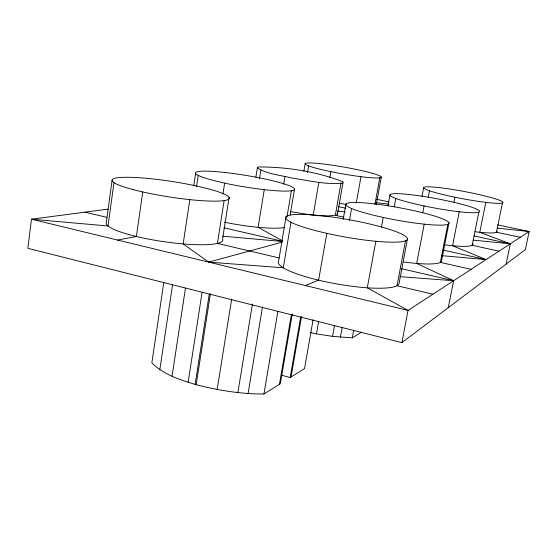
<?xml version="1.0" encoding="UTF-8"?>
<svg xmlns="http://www.w3.org/2000/svg" width="557" height="557" viewBox="0 0 557 557"><rect width="100%" height="100%" fill="white"/><g stroke="black" fill="none" stroke-linecap="round" stroke-linejoin="round"><path stroke-width="0.84" d="M290.858 211.771C306.127 213.825 322.092 218.024 337.389 214.717L343.133 181.861C316.919 171.563 286.583 166.863 258.441 166.961L257.369 167.942L255.879 177.154M112.096 180.231L106.227 223.037A58.917 10.137 8.4 0 0 166.64 242.079A58.917 10.137 8.4 0 0 222.584 238.911L229.143 197.275M113.976 182.612L108.016 225.996L31.464 219.193L27.85 248.304L401.882 342.618L525.362 249.613L529.15 231.531L497.673 224.875M337.389 214.717L337.598 213.24M142.731 191.942L136.381 236.495L117.562 240.046M163.821 282.281L151.852 362.899C163.737 374.868 180.419 379.909 196.168 384.706C218.302 390.373 241.028 394.098 263.927 394.015L280.317 383.745L292.272 314.071M159.796 369.813L172.621 284.293M189.826 199.601L183.149 243.91L208.715 262.124L283.297 267.792L290.977 222.257M193.822 185.349L195.618 173.443M196.524 186.574L198.215 175.385M172.036 376.323L185.495 287.969M188.113 382.346L202.094 292.328M222.925 194.045L224.631 183.114M195.124 384.4L209.251 294.193M224.144 200.576L217.432 243.402L279.085 257.933M196.168 384.706L210.449 293.609M217.146 389.538L231.684 299.039M259.52 178.56L260.899 170.073M264.262 189.638L258.114 227.305L282.448 240.791M237.874 392.615L252.432 304.025M248.102 393.541L262.486 306.963M283.68 184.2L284.94 176.618M286.054 216.75L278.639 260.975A61.367 11.432 10.1 0 0 335.133 283.645A61.367 11.432 10.1 0 0 399.125 283.074L407.494 238.814M286.946 217.133L291.374 190.752M290.141 214.967L294.381 189.749A50.227 5.772 9.4 0 0 224.75 172.468A50.227 5.772 9.4 0 0 216.081 181.136A50.227 5.772 9.4 0 0 294.381 189.749M263.927 394.015L277.88 311.454M303.906 171.166L305.201 163.514M307.471 172.642L308.62 165.916M279.433 384.302L291.402 314.482M313.229 215.002L318.869 182.25M281.821 375.279L290.197 377.549L300.689 316.954M291.039 377.026L301.518 316.557M329.869 177.648L330.914 171.66M326.82 233.348L318.618 280.164L305.375 285.539M313.097 319.753L304.54 368.567L290.197 377.549M340.961 183.399L335.342 215.336L343.697 217.167M361.047 332.425L352.303 337.883L332.564 336.365L316.467 333.887L318.715 321.131M343.168 219.549L345.897 204.161M349.448 220.481L351.592 208.485M356.257 203.117L360.992 176.694M332.564 336.365L334.534 325.337M340.383 337.208L342.221 327.05M374.924 204.51L379.79 177.836M376.302 204.405L381.273 177.182A38.698 3.474 10 0 0 324.682 164.155A38.698 3.474 10 0 0 323.533 170.052A38.698 3.474 10 0 0 381.273 177.182M352.303 337.883L353.702 330.217M375.843 241.272L367.286 287.816L408.051 310.409L529.15 231.531L497.533 228.154M381.378 227.521L383.237 217.446M387.888 205.812L389.9 194.908M394.259 206.793L395.811 198.438M405.51 240.819A61.841 8.863 10.1 0 1 303.781 227.221A61.841 8.863 10.1 0 1 330.482 216.798A61.841 8.863 10.1 0 1 405.51 240.819L397.03 285.741L432.935 294.2M422.011 196.329L423.626 187.813M422.756 212.76L424.058 205.937M428.208 197.526L429.496 190.786M424.211 224.158L416.692 263.433L453.628 280.728L448.281 307.673M401.882 342.618L408.051 310.409L31.464 219.193L108.016 209.133M447.835 224.297A52.449 6.343 10.4 0 1 362.67 212.294A52.449 6.343 10.4 0 1 381.775 204.83A52.449 6.343 10.4 0 1 447.835 224.297L440.385 262.403L471.104 269.344M448.97 222.807L441.61 260.439A52.114 8.209 10.5 0 1 403.797 261.992M453.983 202.233L454.965 197.227M459.253 211.764L452.562 245.734L486.059 259.597L441.569 255.642M478.804 212.203A45.597 4.762 10.5 0 1 405.531 201.502A45.597 4.762 10.5 0 1 419.881 195.897A45.597 4.762 10.5 0 1 478.804 212.203L472.176 245.296L499.002 251.165M485.815 202.372L479.793 232.297L510.316 243.799L506.118 264.109M502.442 202.971A40.362 3.704 10.6 0 1 438.136 193.328A40.362 3.704 10.6 0 1 449.304 188.969A40.362 3.704 10.6 0 1 502.442 202.971L496.475 232.213L520.294 237.303M208.715 262.124L282.288 242.093M342.987 182.995C326.04 185.015 308.947 180.531 292.223 178.108C280.631 175.114 267.673 174.383 257.369 167.942M399.919 276.648L453.628 280.728L401.277 268.662M222.8 236.196L282.246 241.48M473.234 240.13L510.316 243.799L474.098 235.966M337.458 211.054L345.215 211.883M375.878 202.671L388.793 204.134M376.602 199.274L389.259 201.947M310.653 332.633L316.467 333.887M338.273 206.612L345.883 208.262M442.85 249.996L486.059 259.597M223.872 227.792L282.274 241.244M84.936 212.168L106.895 217.348M472.879 243.778A45.34 6.169 10.7 0 1 444.228 244.781M284.62 227.479A49.914 7.471 9.2 0 1 224.22 222.159M346.162 204.419A38.517 4.505 10 0 1 339.345 203.333M496.865 231.002A40.16 4.804 10.8 0 1 475.184 231.761M133.548 189.714A59.341 7.854 8.8 0 0 228.635 199.253A59.341 7.854 8.8 0 0 150.07 178.644A59.341 7.854 8.8 0 0 133.548 189.714"/></g></svg>
